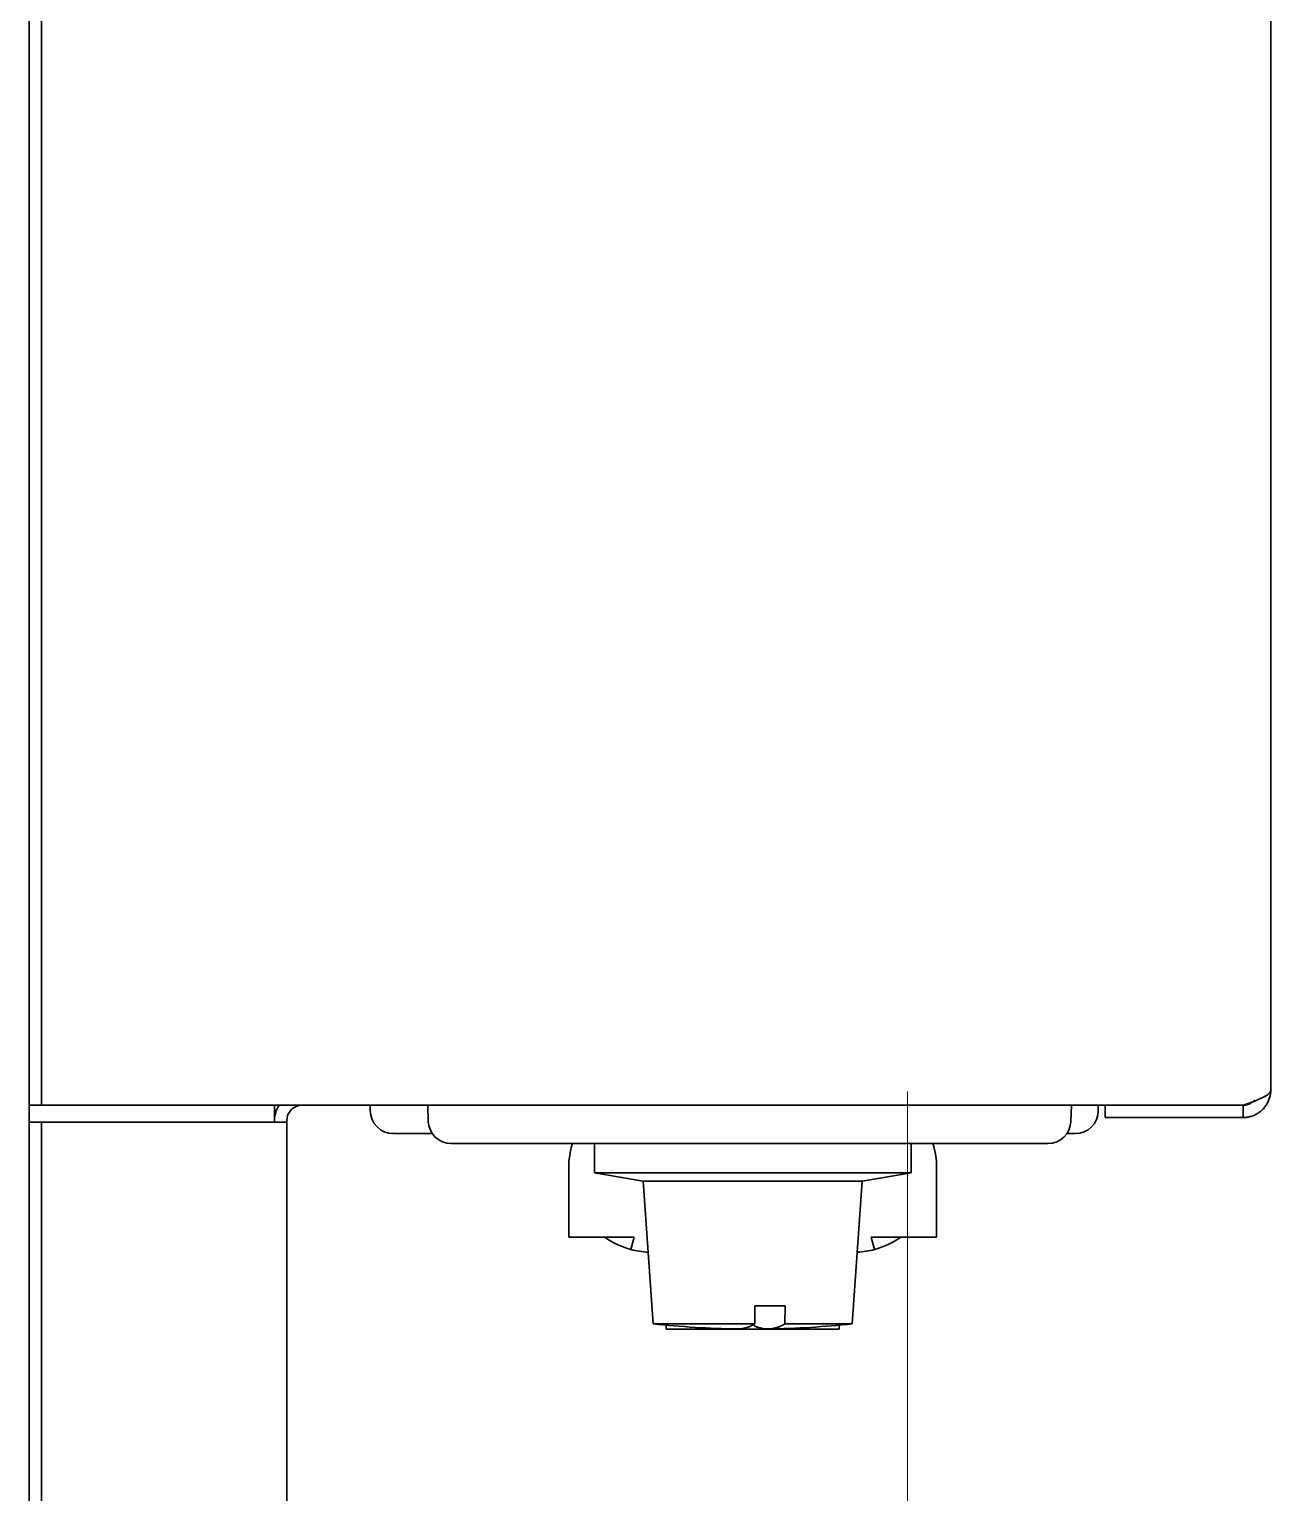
# Model space of a CAD drawing. Extents: x 6569 to 10251, y -294 to 3435.
# Drawn here: x 8204.6 to 8285.6, y 1399.6 to 1495 of the extents above; entities that cross this region are included whole.
import ezdxf

# ---------------------------------------------------------------- set-up
doc = ezdxf.new("R2010")
doc.units = 0
doc.header["$LTSCALE"] = 5
doc.layers.get('0').update_dxf_attribs({"linetype": 'CONTINUOUS', "lineweight": 0})
doc.layers.add('1', color=7, linetype='CONTINUOUS', true_color=0xffffff)

msp = doc.modelspace()

# ---------------------------------------------------------------- linework, layer by layer
at = {"color": 1}
msp.add_line((8261.864, 1425.726), (8261.864, 1325.726), dxfattribs=at)
at = {"layer": '1', "color": 7, "linetype": 'Continuous', "lineweight": 35}
for p, q in [((8204.564, 2216.326), (8204.564, 1277.426)), ((8285.564, 1425.826), (8285.564, 2216.322)), ((8205.364, 2214.226), (8205.364, 1426.826)), ((8205.364, 1426.826), (8205.364, 1424.826)), ((8205.364, 1424.826), (8204.564, 1424.826)), ((8205.364, 1424.826), (8206.364, 1424.826)), ((8283.764, 1424.826), (8206.364, 1424.826)), ((8220.564, 1423.824), (8220.564, 1424.825)), ((8226.814, 1424.826), (8226.814, 1424.476)), ((8230.564, 1424.826), (8230.601, 1423.774)), ((8272.564, 1424.826), (8272.528, 1423.774)), ((8274.314, 1424.476), (8274.314, 1424.826)), ((8274.764, 1424.026), (8274.764, 1424.826)), ((8283.764, 1424.826), (8283.764, 1424.026)), ((8204.564, 1423.726), (8205.364, 1423.726)), ((8205.364, 1423.726), (8206.364, 1423.726)), ((8205.364, 1423.726), (8205.364, 1421.726)), ((8219.564, 1423.726), (8206.364, 1423.726)), ((8219.564, 1423.726), (8221.364, 1423.726)), ((8220.564, 1423.726), (8220.564, 1423.824)), ((8221.364, 1423.826), (8221.364, 1423.726)), ((8221.364, 1287.026), (8221.364, 1423.726)), ((8276.764, 1424.026), (8274.764, 1424.026)), ((8283.764, 1424.026), (8276.764, 1424.026)), ((8228.314, 1422.976), (8230.864, 1422.976)), ((8235.564, 1422.326), (8232.1, 1422.326)), ((8267.564, 1422.326), (8235.564, 1422.326)), ((8241.434, 1422.326), (8241.434, 1420.426)), ((8262.094, 1420.426), (8262.094, 1422.326)), ((8271.029, 1422.326), (8267.564, 1422.326)), ((8272.265, 1422.976), (8272.814, 1422.976)), ((8205.364, 1421.726), (8205.364, 1288.026)), ((8239.764, 1420.726), (8239.764, 1416.226)), ((8241.434, 1420.426), (8244.614, 1419.865)), ((8241.591, 1420.426), (8241.434, 1420.426)), ((8262.094, 1420.426), (8241.591, 1420.426)), ((8258.914, 1419.865), (8262.094, 1420.426)), ((8263.764, 1416.226), (8263.764, 1420.726)), ((8244.614, 1419.865), (8245.264, 1410.57)), ((8253.006, 1419.865), (8244.614, 1419.865)), ((8258.914, 1419.865), (8253.006, 1419.865)), ((8258.264, 1410.57), (8258.914, 1419.865)), ((8239.764, 1416.226), (8244.037, 1416.226)), ((8244.037, 1416.226), (8243.817, 1415.42)), ((8259.711, 1415.42), (8259.492, 1416.226)), ((8259.492, 1416.226), (8263.764, 1416.226)), ((8251.909, 1411.733), (8251.895, 1410.57)), ((8253.879, 1411.733), (8251.909, 1411.733)), ((8253.864, 1410.57), (8253.879, 1411.733)), ((8245.264, 1410.57), (8251.895, 1410.57)), ((8246.114, 1410.485), (8246.114, 1410.226)), ((8248.939, 1410.226), (8246.114, 1410.226)), ((8248.939, 1410.289), (8248.939, 1410.226)), ((8254.589, 1410.226), (8248.939, 1410.226)), ((8258.264, 1410.57), (8253.864, 1410.57)), ((8254.589, 1410.289), (8254.589, 1410.226)), ((8257.414, 1410.226), (8254.589, 1410.226)), ((8257.414, 1410.485), (8257.414, 1410.226))]:
    msp.add_line(p, q, dxfattribs=at)
for centre, radius, start, end in [((8222.364, 1423.826), 1.8, 146.25151, 180), ((8222.364, 1423.826), 1, 90, 180), ((8228.314, 1424.476), 1.5, 180, 270), ((8272.814, 1424.476), 1.5, 270, 0), ((8232.1, 1423.826), 1.5, 182, 270), ((8271.029, 1423.826), 1.5, 270, 358), ((8245.264, 1420.726), 5.5, 163.08702, 180), ((8258.264, 1420.726), 5.5, 0, 16.91298), ((8245.264, 1420.726), 5.5, 234.9032, 254.74488), ((8258.264, 1420.726), 5.5, 285.25512, 305.0968), ((8245.264, 1420.726), 5.5, 254.74488, 266.59907), ((8258.264, 1420.726), 5.5, 273.40093, 285.25512), ((8251.679, 1470.226), 60, 263.86251, 269.11168), ((8251.849, 1470.226), 60, 270.88649, 276.13749)]:
    msp.add_arc(centre, radius, start, end, dxfattribs=at)
for points in [[(8283.764, 1424.026), (8283.85, 1424.026), (8284.021, 1424.038), (8284.273, 1424.093), (8284.515, 1424.183), (8284.741, 1424.307), (8284.947, 1424.461), (8285.129, 1424.643), (8285.284, 1424.85), (8285.407, 1425.076), (8285.497, 1425.317), (8285.552, 1425.569), (8285.564, 1425.74), (8285.564, 1425.826)], [(8283.764, 1424.826), (8283.85, 1424.856), (8284.021, 1424.917), (8284.273, 1425.008), (8284.515, 1425.099), (8284.741, 1425.19), (8284.947, 1425.281), (8285.129, 1425.372), (8285.284, 1425.462), (8285.407, 1425.553), (8285.497, 1425.644), (8285.552, 1425.735), (8285.564, 1425.796), (8285.564, 1425.826)]]:
    msp.add_open_spline(points, degree=3, dxfattribs=at)
for points, knots in [([(8283.764, 1424.826), (8283.817, 1424.826), (8283.921, 1424.834), (8284.075, 1424.871), (8284.22, 1424.931), (8284.355, 1425.014), (8284.458, 1425.102), (8284.515, 1425.164), (8284.535, 1425.189)], [0, 0, 0, 0, 0.178577, 0.357153, 0.53573, 0.714306, 0.892883, 1, 1, 1, 1]), ([(8251.895, 1410.57), (8251.848, 1410.542), (8251.759, 1410.49), (8251.636, 1410.429), (8251.522, 1410.38), (8251.418, 1410.341), (8251.322, 1410.31), (8251.234, 1410.287), (8251.154, 1410.269), (8251.081, 1410.256), (8251.016, 1410.247), (8250.959, 1410.241), (8250.908, 1410.237), (8250.864, 1410.235), (8250.822, 1410.233), (8250.783, 1410.233), (8250.759, 1410.233), (8250.749, 1410.233)], [0, 0, 0, 0, 0.067974, 0.135949, 0.203923, 0.271898, 0.339872, 0.407847, 0.475821, 0.543796, 0.61177, 0.679745, 0.747719, 0.815694, 0.883668, 0.951642, 1, 1, 1, 1]), ([(8251.837, 1410.457), (8251.856, 1410.448), (8251.914, 1410.42), (8252.006, 1410.38), (8252.111, 1410.341), (8252.207, 1410.31), (8252.295, 1410.287), (8252.375, 1410.269), (8252.447, 1410.256), (8252.512, 1410.247), (8252.57, 1410.241), (8252.621, 1410.237), (8252.665, 1410.235), (8252.707, 1410.233), (8252.749, 1410.233), (8252.792, 1410.233), (8252.834, 1410.235), (8252.878, 1410.237), (8252.929, 1410.241), (8252.986, 1410.247), (8253.051, 1410.256), (8253.124, 1410.269), (8253.204, 1410.287), (8253.291, 1410.31), (8253.387, 1410.341), (8253.492, 1410.38), (8253.605, 1410.429), (8253.729, 1410.49), (8253.818, 1410.542), (8253.864, 1410.57)], [0, 0, 0, 0, 0.016913, 0.054724, 0.092535, 0.130346, 0.168157, 0.205968, 0.243779, 0.28159, 0.319401, 0.357212, 0.395023, 0.432834, 0.470645, 0.508456, 0.546267, 0.584078, 0.62189, 0.659701, 0.697512, 0.735323, 0.773134, 0.810945, 0.848756, 0.886567, 0.924378, 0.962189, 1, 1, 1, 1])]:
    msp.add_open_spline(points, degree=3, knots=knots, dxfattribs=at)

doc.saveas('drawing.dxf')
